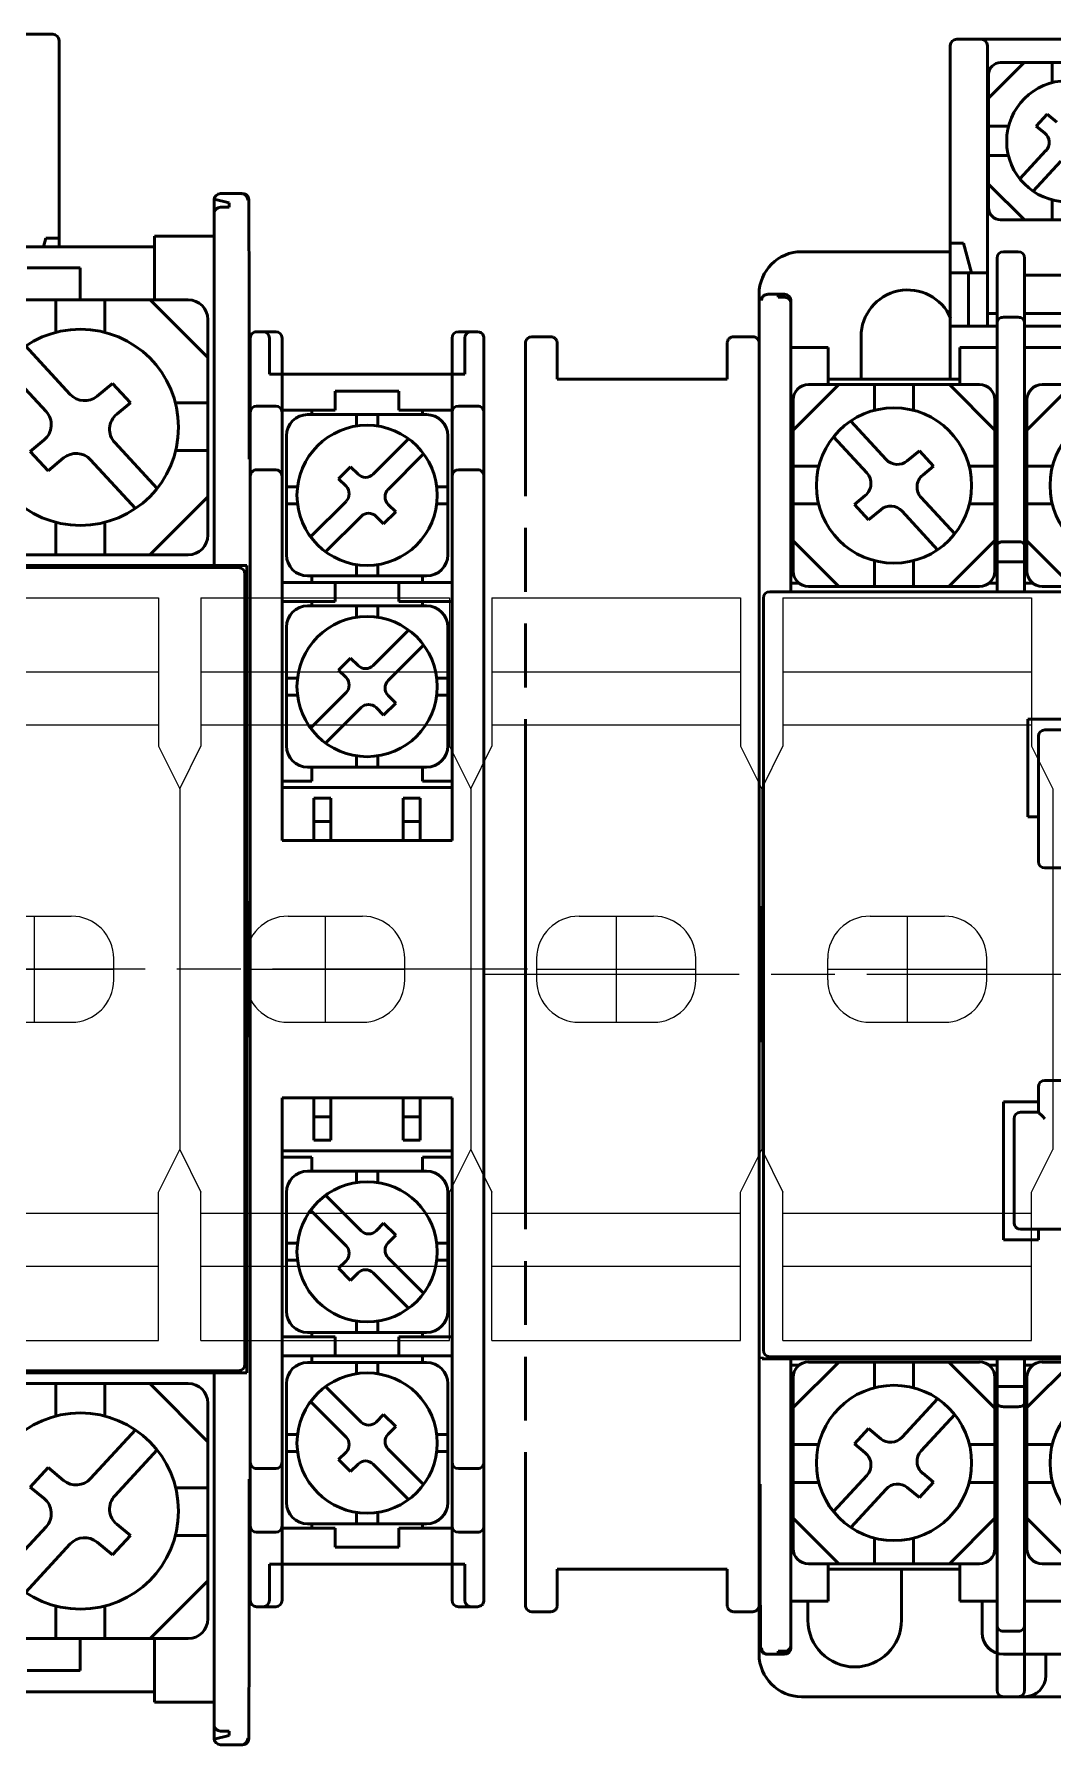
# Model space of a CAD drawing. Header units: millimetres. Extents: x 60229 to 91621, y 21923 to 36546.
# Drawn here: x 82647.9 to 82695.8, y 29594 to 29674.5 of the extents above; entities that cross this region are included whole.
import ezdxf

# ---------------------------------------------------------------- set-up
doc = ezdxf.new("R2010")
doc.units = ezdxf.units.MM
doc.linetypes.add('AM_ISO08W050', pattern=[18, 12, -1.5, 3, -1.5])
doc.linetypes.add('AM_ISO09W050', pattern=[22.5, 12, -1.5, 3, -1.5, 3, -1.5])
doc.layers.add('AM_0', color=7, linetype='Continuous', lineweight=50)
doc.layers.add('AM_7', color=4, linetype='AM_ISO08W050', lineweight=25)

# ---------------------------------------------------------------- blocks, each defined once
blk = doc.blocks.new('VMC-9~22-F')
at = {"layer": 'AM_0', "color": 3}
for p, q in [((-13, 28), (-13, 43.7)), ((-12.7, 44), (-2.3, 44)), ((-11.25, 30.5), (-11.25, 43.7)), ((-9.529, 42.9), (-11.2, 41.228)), ((-10.631, 42.9), (-4.369, 42.9)), ((-8.211, 42.9), (-8.211, 41.956)), ((-11.2, 42.331), (-11.2, 36.069)), ((-8.433, 40.47), (-8.951, 39.908)), ((-8.433, 40.47), (-7.987, 40.103)), ((-11.2, 39.911), (-10.256, 39.911)), ((-8.951, 39.908), (-8.554, 39.58)), ((-8.497, 38.756), (-9.724, 37.425)), ((-11.2, 38.523), (-10.264, 38.523)), ((-7.795, 38.258), (-9.098, 36.845)), ((-9.513, 35.5), (-11.2, 37.187)), ((-8.211, 36.444), (-8.211, 35.5)), ((-10.631, 35.5), (-4.369, 35.5)), ((-13, 34), (-20, 34)), ((-13, 34.4), (-12.375, 34.4)), ((-12.375, 34.4), (-12, 33)), ((-10.5, 34), (-9.8, 34)), ((-10.8, 18), (-10.8, 33.7)), ((-9.5, 18), (-9.5, 33.7)), ((-13, 33), (-11.25, 33)), ((-12.15, 33), (-12.15, 30.5)), ((0.2, 32.9), (-9.5, 32.9)), ((-22, -32), (-22, 32)), ((-21.589, 32), (-20.8, 32)), ((-21.1, 32), (-21.1, 31.859)), ((-21.1, 31.859), (-20.8, 31.859)), ((-20.5, 18), (-20.5, 31.7)), ((-11.25, 31.1), (-10.8, 31.1)), ((-10.5, 30.92), (-9.8, 30.92)), ((-9.5, 31.1), (0.2, 31.1)), ((-17.2, 28), (-17.2, 30)), ((-13, 30.5), (-13, 28)), ((-13, 30.5), (-10.8, 30.5)), ((-9.5, 30.5), (0.2, 30.5)), ((-22, 0), (-21.998, 29.7)), ((-18.75, 29.5), (-20.5, 29.5)), ((-18.75, 29.5), (-18.75, 27.75)), ((-10.8, 29.5), (-12.55, 29.5)), ((-12.55, 27.75), (-12.55, 29.5)), ((-7.75, 29.5), (-9.5, 29.5)), ((-21.942, 27.876), (-21.942, 27.876)), ((-18.254, 27.75), (-20.399, 25.605)), ((-11.63, 27.75), (-19.668, 27.75)), ((-18.75, 28), (-12.55, 28)), ((-16.563, 27.75), (-16.563, 26.538)), ((-14.736, 27.75), (-14.736, 26.538)), ((-13.045, 27.75), (-10.899, 25.604)), ((-7.254, 27.75), (-9.399, 25.605)), ((-0.63, 27.75), (-8.668, 27.75)), ((-20.5, 26.6), (-20.399, 26.6)), ((-20.399, 27.019), (-20.399, 18.98)), ((-10.899, 27.019), (-10.899, 18.98)), ((-10.899, 26.6), (-10.8, 26.6)), ((-9.399, 26.6), (-9.5, 26.6)), ((-9.399, 27.019), (-9.399, 18.98)), ((-17.689, 26.031), (-16.026, 24.227)), ((-18.496, 25.291), (-16.928, 23.59)), ((-14.452, 24.63), (-15.024, 24.159)), ((-14.452, 24.63), (-13.787, 23.909)), ((-22, 24), (-22, 3.2)), ((-22, 24), (-22, 3.2)), ((-20.399, 23.7), (-20.5, 23.7)), ((-19.188, 23.913), (-20.399, 23.913)), ((-13.787, 23.909), (-14.296, 23.488)), ((-10.899, 23.913), (-12.111, 23.913)), ((-10.8, 23.7), (-10.899, 23.7)), ((-9.399, 23.7), (-9.5, 23.7)), ((-8.188, 23.913), (-9.399, 23.913)), ((-20.5, 22.5), (-20.399, 22.5)), ((-19.199, 22.132), (-20.399, 22.132)), ((-17.001, 22.53), (-17.517, 22.105)), ((-17.517, 22.105), (-16.851, 21.383)), ((-16.273, 21.86), (-16.851, 21.383)), ((-15.27, 21.791), (-13.598, 19.977)), ((-14.369, 22.43), (-12.794, 20.722)), ((-10.899, 22.131), (-12.1, 22.131)), ((-10.899, 22.5), (-10.8, 22.5)), ((-9.5, 22.5), (-9.399, 22.5)), ((-8.199, 22.132), (-9.399, 22.132)), ((-18.253, 18.25), (-20.399, 20.395)), ((-13.065, 18.25), (-10.899, 20.416)), ((-10.5, 20.354), (-9.8, 20.354)), ((-7.253, 18.25), (-9.399, 20.395)), ((-20.5, 19.6), (-20.399, 19.6)), ((-16.563, 19.462), (-16.563, 18.25)), ((-14.736, 19.462), (-14.736, 18.25)), ((-10.899, 19.6), (-10.8, 19.6)), ((-10.8, 19.4), (-9.5, 19.4)), ((-9.5, 19.6), (-9.399, 19.6)), ((-21.5, 18), (12.15, 18)), ((-20.5, 18.4), (-20.112, 18.4)), ((-11.63, 18.25), (-19.668, 18.25)), ((-11.186, 18.4), (-10.8, 18.4)), ((-9.5, 18.4), (-9.112, 18.4)), ((-0.63, 18.25), (-8.668, 18.25)), ((-21.8, 17.7), (-21.8, -17.7)), ((-9.35, 12), (-6.85, 12)), ((-9.35, 12), (-9.35, 7.4)), ((-4.95, 11.5), (-8.55, 11.5)), ((-8.85, 11.2), (-8.85, 5.3)), ((-9.35, 7.4), (-8.85, 7.4)), ((-8.55, 5), (8.55, 5)), ((-22, 3.2), (-21.961, 3.2)), ((-21.954, -1.2), (-21.954, 1.2)), ((-22, 0), (-21.998, -29.7)), ((-22, -3.2), (-22, -24)), ((-22, -3.2), (-22, -24)), ((-22, -3.2), (-21.961, -3.2)), ((-8.85, -5.3), (-8.85, -6.5)), ((8.55, -5), (-8.55, -5)), ((-10.5, -6), (-8.85, -6)), ((-10.5, -6), (-10.5, -12.5)), ((-10, -6.8), (-10, -11.7)), ((-8.85, -6.5), (-9.7, -6.5)), ((-9.7, -12), (9.7, -12)), ((-8.85, -12), (-8.85, -12.5)), ((-10.5, -12.5), (-8.85, -12.5)), ((-21.854, -18.1), (-21.854, -18)), ((-21.854, -18.1), (12.5, -18.1)), ((12.15, -18), (-21.5, -18)), ((-20.5, -31.7), (-20.5, -18)), ((-20.5, -18.4), (-20.112, -18.4)), ((-18.253, -18.25), (-20.399, -20.395)), ((-11.63, -18.25), (-19.668, -18.25)), ((-19.5, -18.1), (-19.5, -18)), ((-18.15, -18), (-18.15, -18.1)), ((-16.563, -19.462), (-16.563, -18.25)), ((-14.736, -19.462), (-14.736, -18.25)), ((-13.15, -18.1), (-13.15, -18)), ((-13.065, -18.25), (-10.899, -20.416)), ((-11.8, -18.1), (-11.8, -18)), ((-11.186, -18.4), (-10.8, -18.4)), ((-10.8, -33.7), (-10.8, -18)), ((-9.5, -33.7), (-9.5, -18)), ((-9.5, -18.4), (-9.112, -18.4)), ((-7.253, -18.25), (-9.399, -20.395)), ((-0.63, -18.25), (-8.668, -18.25)), ((-8.5, -18.1), (-8.5, -18)), ((-20.399, -27.019), (-20.399, -18.98)), ((-10.899, -27.019), (-10.899, -18.98)), ((-9.399, -27.019), (-9.399, -18.98)), ((-20.399, -19.6), (-20.5, -19.6)), ((-15.27, -21.791), (-13.598, -19.977)), ((-10.8, -19.6), (-10.899, -19.6)), ((-10.8, -19.4), (-9.5, -19.4)), ((-9.399, -19.6), (-9.5, -19.6)), ((-14.369, -22.43), (-12.794, -20.722)), ((-10.5, -20.354), (-9.8, -20.354)), ((-17.517, -22.105), (-16.851, -21.383)), ((-16.273, -21.86), (-16.851, -21.383)), ((-20.399, -22.5), (-20.5, -22.5)), ((-19.199, -22.132), (-20.399, -22.132)), ((-17.001, -22.53), (-17.517, -22.105)), ((-10.899, -22.131), (-12.1, -22.131)), ((-10.8, -22.5), (-10.899, -22.5)), ((-9.399, -22.5), (-9.5, -22.5)), ((-8.199, -22.132), (-9.399, -22.132)), ((-21.942, -27.876), (-21.942, -24.002)), ((-20.5, -23.7), (-20.399, -23.7)), ((-19.188, -23.913), (-20.399, -23.913)), ((-18.496, -25.291), (-16.928, -23.59)), ((-14.452, -24.63), (-13.787, -23.909)), ((-13.787, -23.909), (-14.296, -23.488)), ((-10.899, -23.913), (-12.111, -23.913)), ((-10.899, -23.7), (-10.8, -23.7)), ((-9.5, -23.7), (-9.399, -23.7)), ((-8.188, -23.913), (-9.399, -23.913)), ((-17.689, -26.031), (-16.026, -24.227)), ((-14.452, -24.63), (-15.024, -24.159)), ((-18.254, -27.75), (-20.399, -25.605)), ((-13.045, -27.75), (-10.899, -25.604)), ((-7.254, -27.75), (-9.399, -25.605)), ((-16.563, -27.75), (-16.563, -26.538)), ((-14.736, -27.75), (-14.736, -26.538)), ((-20.5, -26.6), (-20.399, -26.6)), ((-10.899, -26.6), (-10.8, -26.6)), ((-9.5, -26.6), (-9.399, -26.6)), ((-21.942, -27.876), (-21.93, -31.496)), ((-11.63, -27.75), (-19.668, -27.75)), ((-18.75, -27.75), (-18.75, -29.5)), ((-18.75, -28), (-12.55, -28)), ((-15.3, -28), (-15.3, -30.4)), ((-12.55, -29.5), (-12.55, -27.75)), ((-0.63, -27.75), (-8.668, -27.75)), ((-20.5, -29.5), (-18.75, -29.5)), ((-19.7, -30.4), (-19.7, -29.5)), ((-12.55, -29.5), (-10.8, -29.5)), ((-11.5, -31), (-11.5, -29.5)), ((-11.5, -31), (-11.5, -29.5)), ((-9.5, -29.5), (-7.75, -29.5)), ((-10.5, -30.92), (-9.8, -30.92)), ((-21.589, -32), (-20.8, -32)), ((-21.1, -32), (-21.1, -31.859)), ((-21.1, -31.859), (-20.8, -31.859)), ((10.5, -32), (-10.5, -32)), ((0.2, -32), (-9.5, -32)), ((-8.5, -33), (-8.5, -32)), ((-20, -34), (-5.75, -34)), ((-9.8, -34), (-10.5, -34))]:
    blk.add_line(p, q, dxfattribs=at)
at = {"layer": 'AM_0', "color": 3, "linetype": 'AM_ISO09W050'}
for p, q in [((-31.8, 30), (-32.695, 30)), ((-23.2, 30), (-22.298, 30)), ((-33, 0), (-33.001, 29.7)), ((-31.5, 29.7), (-31.5, 28)), ((-23.5, 29.7), (-23.5, 28)), ((-23.5, 28), (-31.5, 28)), ((-33, 0), (-33.001, -29.7)), ((-23.5, -28), (-31.505, -28)), ((-31.5, -29.7), (-31.5, -28)), ((-23.5, -29.7), (-23.5, -28)), ((-31.8, -30), (-32.695, -30)), ((-23.2, -30), (-22.298, -30))]:
    blk.add_line(p, q, dxfattribs=at)
at = {"layer": 'AM_0', "color": 3}
for centre, radius in [((-7.5, 39.2), 2.846), ((-15.65, 23), 3.654), ((-4.65, 23), 3.654), ((-15.65, -23), 3.654), ((-4.65, -23), 3.654)]:
    blk.add_circle(centre, radius, dxfattribs=at)
for centre, radius, start, end in [((-12.7, 43.7), 0.3, 90, 180), ((-11.55, 43.7), 0.3, 0, 90), ((-10.631, 42.331), 0.569, 90, 180), ((-8.916, 39.141), 0.569, 317.3447, 50.51169), ((-10.631, 36.069), 0.569, 180, 270), ((-20, 32), 2, 90, 180), ((-10.5, 33.7), 0.3, 90, 180), ((-9.8, 33.7), 0.3, 0, 90), ((-15, 30), 2.2, 23.53957, 180), ((-20.8, 31.7), 0.3, 0, 90), ((-19.668, 27.019), 0.731, 90, 180), ((-11.63, 27.019), 0.731, 0, 90), ((-8.668, 27.019), 0.731, 90, 180), ((-15.489, 24.723), 0.731, 222.69251, 309.47652), ((-17.465, 23.094), 0.731, 309.47076, 42.67348), ((-13.832, 22.925), 0.731, 129.48831, 222.6553), ((-15.808, 21.296), 0.731, 42.6529, 129.50411), ((-19.668, 18.98), 0.731, 180, 270), ((-11.63, 18.98), 0.731, 270, 0), ((-8.668, 18.98), 0.731, 180, 270), ((-21.5, 17.7), 0.3, 90, 180), ((-8.55, 11.2), 0.3, 90, 180), ((-8.55, 5.3), 0.3, 180, 270), ((-8.55, -5.3), 0.3, 90, 180), ((-9.7, -6.8), 0.3, 90, 180), ((-9.7, -11.7), 0.3, 180, 270), ((-21.5, -17.7), 0.3, 180, 270), ((-19.668, -18.98), 0.731, 90, 180), ((-11.63, -18.98), 0.731, 0, 90), ((-8.668, -18.98), 0.731, 90, 180), ((-17.465, -23.094), 0.731, 317.32652, 50.52924), ((-15.808, -21.296), 0.731, 230.49589, 317.3471), ((-13.832, -22.925), 0.731, 137.3447, 230.51169), ((-15.489, -24.723), 0.731, 50.52348, 137.30749), ((-19.668, -27.019), 0.731, 180, 270), ((-11.63, -27.019), 0.731, 270, 0), ((-8.668, -27.019), 0.731, 180, 270), ((-17.5, -30.4), 2.2, 180, 0), ((-10.5, -31), 1, 180, 270), ((-10.5, -31), 1, 180, 252.47472), ((-20, -32), 2, 180, 270), ((-20.8, -31.7), 0.3, 270, 0), ((-9.5, -33), 1, 270, 0), ((-10.5, -33.7), 0.3, 180, 270), ((-9.8, -33.7), 0.3, 270, 0)]:
    blk.add_arc(centre, radius, start, end, dxfattribs=at)
at = {"layer": 'AM_0', "color": 3, "linetype": 'AM_ISO09W050'}
for centre, start, end in [((-31.8, 29.7), 0, 90), ((-23.2, 29.7), 90, 180), ((-22.298, 29.7), 359.99724, 90), ((-31.8, -29.7), 270, 0), ((-23.2, -29.7), 180, 270), ((-22.298, -29.7), 270, 0.00276)]:
    blk.add_arc(centre, 0.3, start, end, dxfattribs=at)
at = {"layer": 'AM_0', "color": 3}
for points in [[(-21.739, 31.96), (-21.849, 31.85), (-21.889, 31.7)], [(-21.589, 32), (-21.739, 31.96)], [(-20.8, 31.859), (-20.685, 31.837), (-20.587, 31.771), (-20.522, 31.672), (-20.5, 31.557)], [(-10.8, 30.637), (-10.778, 30.742), (-10.715, 30.834), (-10.618, 30.897), (-10.5, 30.92)], [(-9.5, 30.637), (-9.521, 30.742), (-9.584, 30.834), (-9.682, 30.897), (-9.8, 30.92)], [(-10.5, 20.354), (-10.61, 20.342), (-10.708, 20.307), (-10.775, 20.253), (-10.8, 20.187)], [(-9.5, 20.187), (-9.524, 20.253), (-9.591, 20.307), (-9.689, 20.342), (-9.8, 20.354)], [(-21.961, 3.2), (-21.959, 3.133), (-21.958, 2.931), (-21.956, 2.614), (-21.955, 2.201), (-21.954, 1.711), (-21.954, 1.2)], [(-21.954, -1.2), (-21.954, -1.711), (-21.955, -2.201), (-21.956, -2.614), (-21.958, -2.931), (-21.959, -3.133), (-21.961, -3.2)], [(-8.55, -6.8), (-8.615, -6.735), (-8.681, -6.669), (-8.742, -6.608), (-8.795, -6.555), (-8.834, -6.516), (-8.85, -6.5)], [(-10.8, -20.187), (-10.775, -20.253), (-10.708, -20.307), (-10.61, -20.342), (-10.5, -20.354)], [(-9.8, -20.354), (-9.689, -20.342), (-9.591, -20.307), (-9.524, -20.253), (-9.5, -20.187)], [(-21.966, -24.256), (-22, -24)], [(-21.948, -24.316), (-21.966, -24.256)], [(-10.8, -30.637), (-10.778, -30.742), (-10.715, -30.834), (-10.618, -30.897), (-10.5, -30.92)], [(-9.5, -30.637), (-9.521, -30.742), (-9.584, -30.834), (-9.682, -30.897), (-9.8, -30.92)], [(-21.93, -31.496), (-21.93, -31.507), (-21.93, -31.542), (-21.929, -31.573), (-21.929, -31.601), (-21.929, -31.626), (-21.929, -31.647), (-21.929, -31.665), (-21.929, -31.679), (-21.928, -31.691), (-21.928, -31.7), (-21.928, -31.709), (-21.927, -31.726), (-21.921, -31.762), (-21.909, -31.806)], [(-21.909, -31.806), (-21.888, -31.85), (-21.858, -31.892), (-21.821, -31.93), (-21.775, -31.962)], [(-21.889, -31.7), (-21.849, -31.85), (-21.739, -31.96), (-21.626, -31.998)], [(-21.775, -31.962), (-21.721, -31.985), (-21.662, -31.998), (-21.628, -32)], [(-21.626, -31.998), (-21.589, -32)], [(-20.5, -31.557), (-20.522, -31.672), (-20.587, -31.771), (-20.685, -31.837), (-20.8, -31.859)]]:
    blk.add_spline(points, degree=3, dxfattribs=at)
at = {"layer": 'AM_0', "color": 3, "linetype": 'AM_ISO09W050'}
for points, knots in [([(-32.998, 29.7), (-32.995, 29.732), (-32.989, 29.795), (-32.956, 29.849), (-32.94, 29.876)], [0, 0, 0, 0, 0.505759, 1, 1, 1, 1]), ([(-32.94, 29.876), (-32.92, 29.899), (-32.879, 29.947), (-32.821, 29.971), (-32.792, 29.984)], [0, 0, 0, 0, 0.494634, 1, 1, 1, 1]), ([(-32.998, -29.7), (-32.995, -29.732), (-32.989, -29.795), (-32.956, -29.849), (-32.94, -29.876)], [0, 0, 0, 0, 0.505759, 1, 1, 1, 1]), ([(-32.94, -29.876), (-32.92, -29.899), (-32.879, -29.947), (-32.821, -29.971), (-32.792, -29.984)], [0, 0, 0, 0, 0.494634, 1, 1, 1, 1])]:
    blk.add_open_spline(points, degree=3, knots=knots, dxfattribs=at)
for points in [[(-32.792, 29.984), (-32.792, 29.984), (-32.695, 30), (-32.695, 30)], [(-32.792, -29.984), (-32.792, -29.984), (-32.695, -30), (-32.695, -30)]]:
    blk.add_open_spline(points, degree=3, dxfattribs=at)
at = {"layer": 'AM_7', "color": 3}
blk.add_line((-34.936, 0), (24.109, 0), dxfattribs=at)
blk = doc.blocks.new('A$C24101B00')
at = {"color": 3, "linetype": 'ByBlock', "lineweight": -2}
for p, q in [((0.999, 34.96), (0.999, 27.968)), ((0.999, 34.96), (12.7, 34.96)), ((12.7, 34.96), (12.7, 27.968)), ((12.7, 31.464), (0.999, 31.464)), ((12.7, 28.967), (0.999, 28.967)), ((0, 25.97), (0.999, 27.968)), ((12.7, 27.968), (13.699, 25.97)), ((0, 25.97), (0, 8.99)), ((13.699, 25.97), (13.699, 8.99)), ((5.101, 19.977), (8.597, 19.977)), ((3.104, 16.981), (3.104, 17.979)), ((10.595, 16.981), (10.595, 17.979)), ((5.101, 14.983), (8.597, 14.983)), ((0, 8.99), (0.999, 6.992)), ((12.7, 6.992), (13.699, 8.99)), ((0.999, 0), (0.999, 6.992)), ((12.7, 0), (12.7, 6.992)), ((0.999, 5.993), (12.7, 5.993)), ((12.7, 3.496), (0.999, 3.496)), ((0.999, 0), (12.7, 0))]:
    blk.add_line(p, q, dxfattribs=at)
at = {"color": 4, "linetype": 'ByBlock', "lineweight": -2}
for p, q in [((6.849, 19.977), (6.849, 14.983)), ((3.104, 17.48), (10.595, 17.48))]:
    blk.add_line(p, q, dxfattribs=at)
at = {"color": 3, "linetype": 'ByBlock', "lineweight": -2}
for centre, start, end in [((5.101, 17.979), 90, 180), ((8.597, 17.979), 0, 90), ((5.101, 16.981), 180, 270), ((8.597, 16.981), 270, 0)]:
    blk.add_arc(centre, 1.998, start, end, dxfattribs=at)
blk = doc.blocks.new('VMC-32~40-F')
at = {"layer": 'AM_0', "color": 3}
for p, q in [((2.304, 44), (12.704, 44)), ((13.004, 34), (13.004, 43.7)), ((20.302, 36.234), (21, 36.064)), ((20.302, 36.234), (21, 36.064)), ((21.583, 36.5), (20.6, 36.5)), ((21.583, 36.5), (20.6, 36.5)), ((20.3, 18.9), (20.3, 36.2)), ((20.3, 36.2), (20.3, 18.9)), ((20.6, 35.854), (21, 35.854)), ((20.6, 35.854), (21, 35.854)), ((21, 36.064), (21, 35.854)), ((21, 36.064), (21, 35.854)), ((21.932, 35.996), (21.948, 31.582)), ((21.948, 31.582), (21.932, 35.996)), ((10.5, 34), (17.5, 34)), ((12.379, 34.4), (12.272, 34)), ((13.004, 34.4), (12.379, 34.4)), ((17.5, 31.5), (17.5, 34.5)), ((17.5, 34.5), (20.3, 34.5)), ((11.5, 33), (14, 33)), ((14, 33), (14, 31.5)), ((19.081, 31.5), (8.927, 31.5)), ((12.85, 31.5), (12.85, 29.968)), ((15.158, 31.5), (15.158, 29.968)), ((17.294, 31.5), (20.004, 28.789)), ((21.948, 31.086), (21.948, 24.002)), ((21.948, 24), (21.948, 31.086)), ((20.004, 30.577), (20.004, 20.423)), ((23.2, 30), (22.298, 30)), ((31.8, 30), (32.695, 30)), ((11.428, 29.329), (13.529, 27.05)), ((22, 0), (21.998, 29.7)), ((22.9, 29.7), (22.9, 28)), ((23.5, 29.7), (23.5, 6.05)), ((31.5, 29.7), (31.5, 6.05)), ((32.1, 29.7), (32.1, 28)), ((33, 0), (33.002, 29.7)), ((10.408, 28.393), (12.389, 26.245)), ((15.517, 27.559), (14.794, 26.964)), ((15.517, 27.559), (16.357, 26.648)), ((22.9, 28), (32.1, 28)), ((16.357, 26.648), (15.713, 26.117)), ((20.004, 26.653), (18.473, 26.653)), ((26, 27.2), (26, 26.3)), ((26, 27.2), (29, 27.2)), ((29, 26.3), (29, 27.2)), ((22.299, 26.5), (23.2, 26.5)), ((26, 26.3), (23.5, 26.3)), ((24.7, 26.1), (30.301, 26.101)), ((24.9, 26.3), (24.9, 26.1)), ((27.001, 25.561), (27.001, 26.101)), ((28.001, 25.561), (28.001, 26.101)), ((31.5, 26.3), (29, 26.3)), ((30.1, 26.101), (30.1, 26.3)), ((32.701, 26.5), (31.8, 26.5)), ((23.701, 19.505), (23.701, 25.101)), ((27.784, 23.29), (29.453, 24.958)), ((31.301, 19.505), (31.301, 25.101)), ((12.297, 24.907), (11.645, 24.369)), ((11.645, 24.369), (12.486, 23.457)), ((15.621, 24.78), (17.611, 22.622)), ((20.004, 24.402), (18.487, 24.402)), ((28.491, 22.582), (30.16, 24.251)), ((13.216, 24.06), (12.486, 23.457)), ((14.483, 23.973), (16.596, 21.682)), ((22, 3.2), (22, 24)), ((22.299, 23.5), (23.2, 23.5)), ((26.158, 23.077), (26.723, 23.643)), ((26.723, 23.643), (27.077, 23.29)), ((32.701, 23.5), (31.8, 23.5)), ((23.701, 22.701), (24.225, 22.701)), ((26.158, 23.077), (26.511, 22.724)), ((30.777, 22.701), (31.301, 22.701)), ((17.269, 19.5), (20.004, 22.235)), ((23.701, 21.901), (24.225, 21.901)), ((24.84, 20.345), (26.511, 22.017)), ((28.491, 21.875), (28.845, 21.522)), ((30.777, 21.901), (31.301, 21.901)), ((12.85, 21.031), (12.85, 19.5)), ((15.158, 21.031), (15.158, 19.5)), ((25.547, 19.638), (27.218, 21.31)), ((27.926, 21.31), (28.279, 20.956)), ((28.279, 20.956), (28.845, 21.522)), ((19.081, 19.5), (8.927, 19.5)), ((-21.831, 19), (21.831, 19)), ((-21.831, 19), (21.831, 19)), ((21.45, 18.9), (-21.45, 18.9)), ((17, 19), (17, 18.9)), ((19.1, 19), (19.1, 18.9)), ((21.75, 18.6), (21.75, -18.6)), ((21.831, -19), (21.831, 19)), ((27.001, 18.505), (27.001, 19.037)), ((28.001, 18.505), (28.001, 19.037)), ((23.5, 18.2), (31.5, 18.2)), ((30.301, 18.505), (24.701, 18.505)), ((24.9, 18.2), (24.9, 18.5)), ((26, 17.3), (26, 18.2)), ((29, 17.3), (29, 18.2)), ((30.1, 18.499), (30.1, 18.2)), ((26, 17.3), (23.5, 17.3)), ((24.7, 17.1), (30.301, 17.101)), ((24.9, 17.3), (24.9, 17.1)), ((27.001, 16.561), (27.001, 17.101)), ((28.001, 16.561), (28.001, 17.101)), ((31.5, 17.3), (29, 17.3)), ((30.1, 17.3), (30.1, 17.101)), ((23.701, 10.505), (23.701, 16.101)), ((31.301, 10.505), (31.301, 16.101)), ((27.784, 14.29), (29.453, 15.958)), ((26.158, 14.077), (26.723, 14.643)), ((26.723, 14.643), (27.077, 14.29)), ((28.491, 13.582), (30.16, 15.251)), ((23.701, 13.701), (24.225, 13.701)), ((26.158, 14.077), (26.511, 13.724)), ((30.777, 13.701), (31.301, 13.701)), ((23.701, 12.901), (24.225, 12.901)), ((24.84, 11.345), (26.511, 13.017)), ((30.777, 12.901), (31.301, 12.901)), ((25.547, 10.638), (27.218, 12.31)), ((27.926, 12.31), (28.279, 11.956)), ((28.279, 11.956), (28.845, 12.522)), ((28.491, 12.875), (28.845, 12.522)), ((27.001, 9.505), (27.001, 10.037)), ((28.001, 9.505), (28.001, 10.037)), ((30.301, 9.505), (24.701, 9.505)), ((24.9, 9.505), (24.9, 8.85)), ((30.1, 9.505), (30.1, 8.85)), ((23.5, 8.85), (24.9, 8.85)), ((31.5, 8.55), (23.5, 8.55)), ((25, 8.05), (25, 6.05)), ((25.8, 8.05), (25, 8.05)), ((25.8, 8.05), (25.8, 6.05)), ((29.2, 8.05), (29.2, 6.05)), ((30, 8.05), (29.2, 8.05)), ((30, 8.05), (30, 6.05)), ((30.1, 8.85), (31.5, 8.85)), ((25, 6.95), (25.8, 6.95)), ((29.2, 6.95), (30, 6.95)), ((31.5, 6.05), (23.5, 6.05)), ((22, 3.2), (21.962, 3.2)), ((21.955, -1.2), (21.955, 1.2)), ((22, 0), (21.998, -29.7)), ((33, 0), (33.002, -29.7)), ((22, -3.2), (21.962, -3.2)), ((22, -24), (22, -3.2)), ((31.5, -6.05), (23.5, -6.05)), ((23.5, -29.7), (23.5, -6.05)), ((25, -8.05), (25, -6.05)), ((25.8, -8.05), (25.8, -6.05)), ((29.2, -8.05), (29.2, -6.05)), ((30, -8.05), (30, -6.05)), ((31.5, -29.7), (31.5, -6.05)), ((25, -6.95), (25.8, -6.95)), ((29.2, -6.95), (30, -6.95)), ((31.5, -8.55), (23.5, -8.55)), ((23.5, -8.85), (24.9, -8.85)), ((24.9, -9.505), (24.9, -8.85)), ((25.8, -8.05), (25, -8.05)), ((30, -8.05), (29.2, -8.05)), ((30.1, -9.505), (30.1, -8.85)), ((30.1, -8.85), (31.5, -8.85)), ((30.301, -9.505), (24.701, -9.505)), ((27.001, -9.505), (27.001, -10.037)), ((28.001, -9.505), (28.001, -10.037)), ((23.701, -10.505), (23.701, -16.101)), ((25.547, -10.638), (27.218, -12.31)), ((31.301, -10.505), (31.301, -16.101)), ((24.84, -11.345), (26.511, -13.017)), ((27.926, -12.31), (28.279, -11.956)), ((28.279, -11.956), (28.845, -12.522)), ((28.491, -12.875), (28.845, -12.522)), ((23.701, -12.901), (24.225, -12.901)), ((28.491, -13.582), (30.16, -15.251)), ((30.777, -12.901), (31.301, -12.901)), ((23.701, -13.701), (24.225, -13.701)), ((26.158, -14.077), (26.511, -13.724)), ((26.158, -14.077), (26.723, -14.643)), ((26.723, -14.643), (27.077, -14.29)), ((27.784, -14.29), (29.453, -15.958)), ((30.777, -13.701), (31.301, -13.701)), ((27.001, -16.561), (27.001, -17.101)), ((28.001, -16.561), (28.001, -17.101)), ((26, -17.3), (23.5, -17.3)), ((24.7, -17.1), (30.301, -17.101)), ((24.9, -17.3), (24.9, -17.1)), ((26, -17.3), (26, -18.2)), ((31.5, -17.3), (29, -17.3)), ((29, -17.3), (29, -18.2)), ((30.1, -17.3), (30.1, -17.101)), ((23.5, -18.2), (31.5, -18.2)), ((30.301, -18.505), (24.701, -18.505)), ((24.9, -18.2), (24.9, -18.5)), ((27.001, -18.505), (27.001, -19.037)), ((28.001, -18.505), (28.001, -19.037)), ((30.1, -18.499), (30.1, -18.2)), ((-21.831, -19), (21.831, -19)), ((21.45, -18.9), (-21.45, -18.9)), ((17, -19), (17, -18.9)), ((19.1, -19), (19.1, -18.9)), ((20.3, -36.2), (20.3, -18.9)), ((19.081, -19.5), (8.927, -19.5)), ((12.85, -21.031), (12.85, -19.5)), ((15.158, -21.031), (15.158, -19.5)), ((17.269, -19.5), (20.004, -22.235)), ((23.701, -19.505), (23.701, -25.101)), ((25.547, -19.638), (27.218, -21.31)), ((31.301, -19.505), (31.301, -25.101)), ((20.004, -30.577), (20.004, -20.423)), ((24.84, -20.345), (26.511, -22.017)), ((14.483, -23.973), (16.596, -21.682)), ((27.926, -21.31), (28.279, -20.956)), ((28.279, -20.956), (28.845, -21.522)), ((28.491, -21.875), (28.845, -21.522)), ((23.701, -21.901), (24.225, -21.901)), ((30.777, -21.901), (31.301, -21.901)), ((15.621, -24.78), (17.611, -22.622)), ((23.701, -22.701), (24.225, -22.701)), ((26.158, -23.077), (26.511, -22.724)), ((26.158, -23.077), (26.723, -23.643)), ((26.723, -23.643), (27.077, -23.29)), ((27.784, -23.29), (29.453, -24.958)), ((28.491, -22.582), (30.16, -24.251)), ((30.777, -22.701), (31.301, -22.701)), ((11.645, -24.369), (12.486, -23.457)), ((13.216, -24.06), (12.486, -23.457)), ((21.948, -24), (21.948, -31.086)), ((22.299, -23.5), (23.2, -23.5)), ((32.701, -23.5), (31.8, -23.5)), ((12.297, -24.907), (11.645, -24.369)), ((20.004, -24.402), (18.487, -24.402)), ((27.001, -25.561), (27.001, -26.101)), ((28.001, -25.561), (28.001, -26.101)), ((10.408, -28.393), (12.389, -26.245)), ((16.357, -26.648), (15.713, -26.117)), ((22.299, -26.5), (23.2, -26.5)), ((26, -26.3), (23.5, -26.3)), ((24.7, -26.1), (30.301, -26.101)), ((24.9, -26.3), (24.9, -26.1)), ((26, -27.2), (26, -26.3)), ((31.5, -26.3), (29, -26.3)), ((29, -26.3), (29, -27.2)), ((30.1, -26.101), (30.1, -26.3)), ((32.701, -26.5), (31.8, -26.5)), ((11.428, -29.329), (13.529, -27.05)), ((15.517, -27.559), (14.794, -26.964)), ((15.517, -27.559), (16.357, -26.648)), ((20.004, -26.653), (18.473, -26.653)), ((26, -27.2), (29, -27.2)), ((22.9, -28), (32.1, -28)), ((22.9, -29.7), (22.9, -28)), ((32.1, -29.7), (32.1, -28)), ((17.294, -31.5), (20.004, -28.789)), ((12.85, -31.5), (12.85, -29.968)), ((15.158, -31.5), (15.158, -29.968)), ((23.2, -30), (22.298, -30)), ((31.8, -30), (32.695, -30)), ((19.081, -31.5), (8.927, -31.5)), ((14, -33), (14, -31.5)), ((17.5, -31.5), (17.5, -34.5)), ((21.948, -31.582), (21.932, -35.996)), ((11.5, -33), (14, -33)), ((10.5, -34), (17.5, -34)), ((17.5, -34.5), (20.3, -34.5)), ((20.302, -36.234), (21, -36.064)), ((20.6, -35.854), (21, -35.854)), ((21, -36.064), (21, -35.854)), ((21.583, -36.5), (20.6, -36.5))]:
    blk.add_line(p, q, dxfattribs=at)
for centre, radius in [((14.004, 25.5), 4.615), ((27.5, 22.3), 3.3), ((27.5, 13.3), 3.3), ((27.5, -13.3), 3.3), ((27.5, -22.3), 3.3), ((14.004, -25.5), 4.615)]:
    blk.add_circle(centre, radius, dxfattribs=at)
for centre, radius, start, end in [((12.704, 43.7), 0.3, 0, 90), ((20.6, 36.2), 0.3, 90, 180), ((20.6, 36.2), 0.3, 90, 180), ((19.081, 30.577), 0.923, 0, 90), ((22.298, 29.7), 0.3, 90, 180.00276), ((22.6, 29.7), 0.3, 0, 90), ((23.2, 29.7), 0.3, 0, 90), ((31.8, 29.7), 0.3, 90, 180), ((32.4, 29.7), 0.3, 90, 180), ((14.207, 27.676), 0.923, 222.69251, 309.47652), ((11.71, 25.619), 0.923, 309.47076, 42.67348), ((16.3, 25.405), 0.923, 129.48831, 222.6553), ((22.299, 26.2), 0.3, 90, 180), ((23.2, 26.2), 0.3, 0, 90), ((24.7, 25.1), 1, 90, 180), ((30.3, 25.1), 1, 0, 90), ((31.8, 26.2), 0.3, 90, 180), ((32.701, 26.2), 0.3, 359.99724, 90), ((13.804, 23.348), 0.923, 42.6529, 129.50411), ((22.299, 23.2), 0.3, 90, 180.00276), ((23.2, 23.2), 0.3, 0, 90), ((31.8, 23.2), 0.3, 90, 180), ((32.701, 23.2), 0.3, 359.99724, 90), ((26.156, 22.371), 0.5, 315, 45), ((27.429, 23.644), 0.5, 225, 315), ((28.844, 22.229), 0.5, 135, 225), ((27.571, 20.957), 0.5, 45, 135), ((19.081, 20.423), 0.923, 270, 0), ((24.701, 19.505), 1, 180, 270), ((30.301, 19.505), 1, 270, 0), ((21.45, 18.6), 0.3, 0, 90), ((21.45, 18.6), 0.3, 0, 90), ((24.7, 16.1), 1, 90, 180), ((30.3, 16.1), 1, 0, 90), ((26.156, 13.371), 0.5, 315, 45), ((27.429, 14.644), 0.5, 225, 315), ((28.844, 13.229), 0.5, 135, 225), ((27.571, 11.957), 0.5, 45, 135), ((24.701, 10.505), 1, 180, 270), ((30.301, 10.505), 1, 270, 0), ((24.701, -10.505), 1, 90, 180), ((30.301, -10.505), 1, 0, 90), ((27.571, -11.957), 0.5, 225, 315), ((28.844, -13.229), 0.5, 135, 225), ((26.156, -13.371), 0.5, 315, 45), ((27.429, -14.644), 0.5, 45, 135), ((24.7, -16.1), 1, 180, 270), ((30.3, -16.1), 1, 270, 0), ((24.701, -19.505), 1, 90, 180), ((30.301, -19.505), 1, 0, 90), ((21.45, -18.6), 0.3, 270, 0), ((19.081, -20.423), 0.923, 0, 90), ((27.571, -20.957), 0.5, 225, 315), ((26.156, -22.371), 0.5, 315, 45), ((28.844, -22.229), 0.5, 135, 225), ((22.299, -23.2), 0.3, 179.99724, 270), ((23.2, -23.2), 0.3, 270, 0), ((27.429, -23.644), 0.5, 45, 135), ((31.8, -23.2), 0.3, 180, 270), ((32.701, -23.2), 0.3, 270, 0.00276), ((13.804, -23.348), 0.923, 230.49589, 317.3471), ((11.71, -25.619), 0.923, 317.32652, 50.52924), ((16.3, -25.405), 0.923, 137.3447, 230.51169), ((24.7, -25.1), 1, 180, 270), ((30.3, -25.1), 1, 270, 0), ((22.299, -26.2), 0.3, 180, 270), ((23.2, -26.2), 0.3, 270, 0), ((31.8, -26.2), 0.3, 180, 270), ((32.701, -26.2), 0.3, 270, 0.00276), ((14.207, -27.676), 0.923, 50.52348, 137.30749), ((22.298, -29.7), 0.3, 179.99724, 270), ((22.6, -29.7), 0.3, 270, 0), ((23.2, -29.7), 0.3, 270, 0), ((31.8, -29.7), 0.3, 180, 270), ((32.4, -29.7), 0.3, 180, 270), ((19.081, -30.577), 0.923, 270, 0), ((20.6, -36.2), 0.3, 180, 270)]:
    blk.add_arc(centre, radius, start, end, dxfattribs=at)
for points in [[(21.629, 36.496), (21.584, 36.5)], [(21.629, 36.496), (21.584, 36.5)], [(21.883, 36.2), (21.843, 36.35), (21.734, 36.46), (21.629, 36.496)], [(21.883, 36.2), (21.843, 36.35), (21.734, 36.46), (21.629, 36.496)], [(21.705, 36.491), (21.746, 36.477), (21.784, 36.458), (21.818, 36.434)], [(21.913, 36.3), (21.896, 36.34), (21.872, 36.378), (21.84, 36.414), (21.802, 36.446)], [(21.818, 36.434), (21.848, 36.407), (21.874, 36.376), (21.894, 36.343), (21.91, 36.309), (21.921, 36.276), (21.927, 36.245), (21.93, 36.22), (21.931, 36.208), (21.931, 36.201), (21.931, 36.193), (21.931, 36.183), (21.931, 36.172), (21.931, 36.158), (21.931, 36.142), (21.932, 36.124), (21.932, 36.103)], [(21.932, 35.996), (21.932, 36.012), (21.932, 36.043), (21.932, 36.072), (21.932, 36.098), (21.932, 36.121), (21.931, 36.141), (21.931, 36.158), (21.931, 36.173), (21.931, 36.185), (21.931, 36.194), (21.931, 36.202), (21.93, 36.211), (21.929, 36.229), (21.924, 36.262), (21.913, 36.3)], [(20.3, 35.551), (20.323, 35.666), (20.388, 35.765), (20.486, 35.831), (20.6, 35.854)], [(20.6, 35.854), (20.486, 35.831), (20.388, 35.765), (20.323, 35.666), (20.3, 35.551)], [(21.932, 36.103), (21.932, 36.08), (21.932, 36.055), (21.932, 36.027)], [(21.932, 36.027), (21.932, 35.998), (21.932, 35.996)], [(21.948, 31.581), (21.948, 31.436), (21.948, 31.267), (21.948, 31.086)], [(21.948, 31.086), (21.948, 31.267), (21.948, 31.436), (21.948, 31.581)], [(21.949, 24.314), (21.952, 24.307), (22, 24)], [(22, 24), (21.952, 24.307), (21.949, 24.314)], [(21.955, 1.2), (21.955, 1.711), (21.956, 2.201), (21.957, 2.614), (21.958, 2.931), (21.96, 3.133), (21.962, 3.2)], [(21.962, -3.2), (21.96, -3.133), (21.958, -2.931), (21.957, -2.614), (21.956, -2.201), (21.955, -1.711), (21.955, -1.2)], [(22, -24), (21.952, -24.307), (21.949, -24.314)], [(21.948, -31.086), (21.948, -31.267), (21.948, -31.436), (21.948, -31.581)], [(20.6, -35.854), (20.486, -35.831), (20.388, -35.765), (20.323, -35.666), (20.3, -35.551)], [(21.883, -36.2), (21.843, -36.35), (21.734, -36.46), (21.629, -36.496)], [(21.818, -36.434), (21.848, -36.407), (21.874, -36.376), (21.894, -36.343), (21.91, -36.309), (21.921, -36.276), (21.927, -36.245), (21.93, -36.22), (21.931, -36.208), (21.931, -36.201), (21.931, -36.193), (21.931, -36.183), (21.931, -36.172), (21.931, -36.158), (21.931, -36.142), (21.932, -36.124), (21.932, -36.103)], [(21.932, -36.027), (21.932, -35.998), (21.932, -35.996)], [(21.932, -36.103), (21.932, -36.08), (21.932, -36.055), (21.932, -36.027)], [(21.629, -36.496), (21.584, -36.5)], [(21.705, -36.491), (21.746, -36.477), (21.784, -36.458), (21.818, -36.434)]]:
    blk.add_spline(points, degree=3, dxfattribs=at)
for points in [[(32.793, 29.984), (32.793, 29.984), (32.695, 30), (32.695, 30)], [(32.793, -29.984), (32.793, -29.984), (32.695, -30), (32.695, -30)]]:
    blk.add_open_spline(points, degree=3, dxfattribs=at)
for points, knots in [([(32.94, 29.876), (32.92, 29.899), (32.879, 29.947), (32.822, 29.971), (32.793, 29.984)], [0, 0, 0, 0, 0.494634, 1, 1, 1, 1]), ([(32.998, 29.7), (32.995, 29.732), (32.99, 29.795), (32.956, 29.849), (32.94, 29.876)], [0, 0, 0, 0, 0.505759, 1, 1, 1, 1]), ([(32.998, -29.7), (32.995, -29.732), (32.99, -29.795), (32.956, -29.849), (32.94, -29.876)], [0, 0, 0, 0, 0.505759, 1, 1, 1, 1]), ([(32.94, -29.876), (32.92, -29.899), (32.879, -29.947), (32.822, -29.971), (32.793, -29.984)], [0, 0, 0, 0, 0.494634, 1, 1, 1, 1])]:
    blk.add_open_spline(points, degree=3, knots=knots, dxfattribs=at)
at = {"layer": 'AM_7', "color": 3}
blk.add_line((35.051, 0), (-34.809, 0), dxfattribs=at)

msp = doc.modelspace()

# ---------------------------------------------------------------- block references
at = {"linetype": 'Continuous'}
msp.add_blockref('VMC-32~40-F', (82636.038, 29630.506), dxfattribs=at)
at = {"lineweight": -2}
msp.add_blockref('VMC-9~22-F', (82703.989, 29630.27), dxfattribs=at)
at = {"color": 3, "linetype": 'ByBlock', "lineweight": -2}
for p in [(82641.019, 29613.026), (82654.718, 29613.026), (82668.416, 29613.026), (82682.115, 29613.026)]:
    msp.add_blockref('A$C24101B00', p, dxfattribs=at)

doc.saveas('drawing.dxf')
